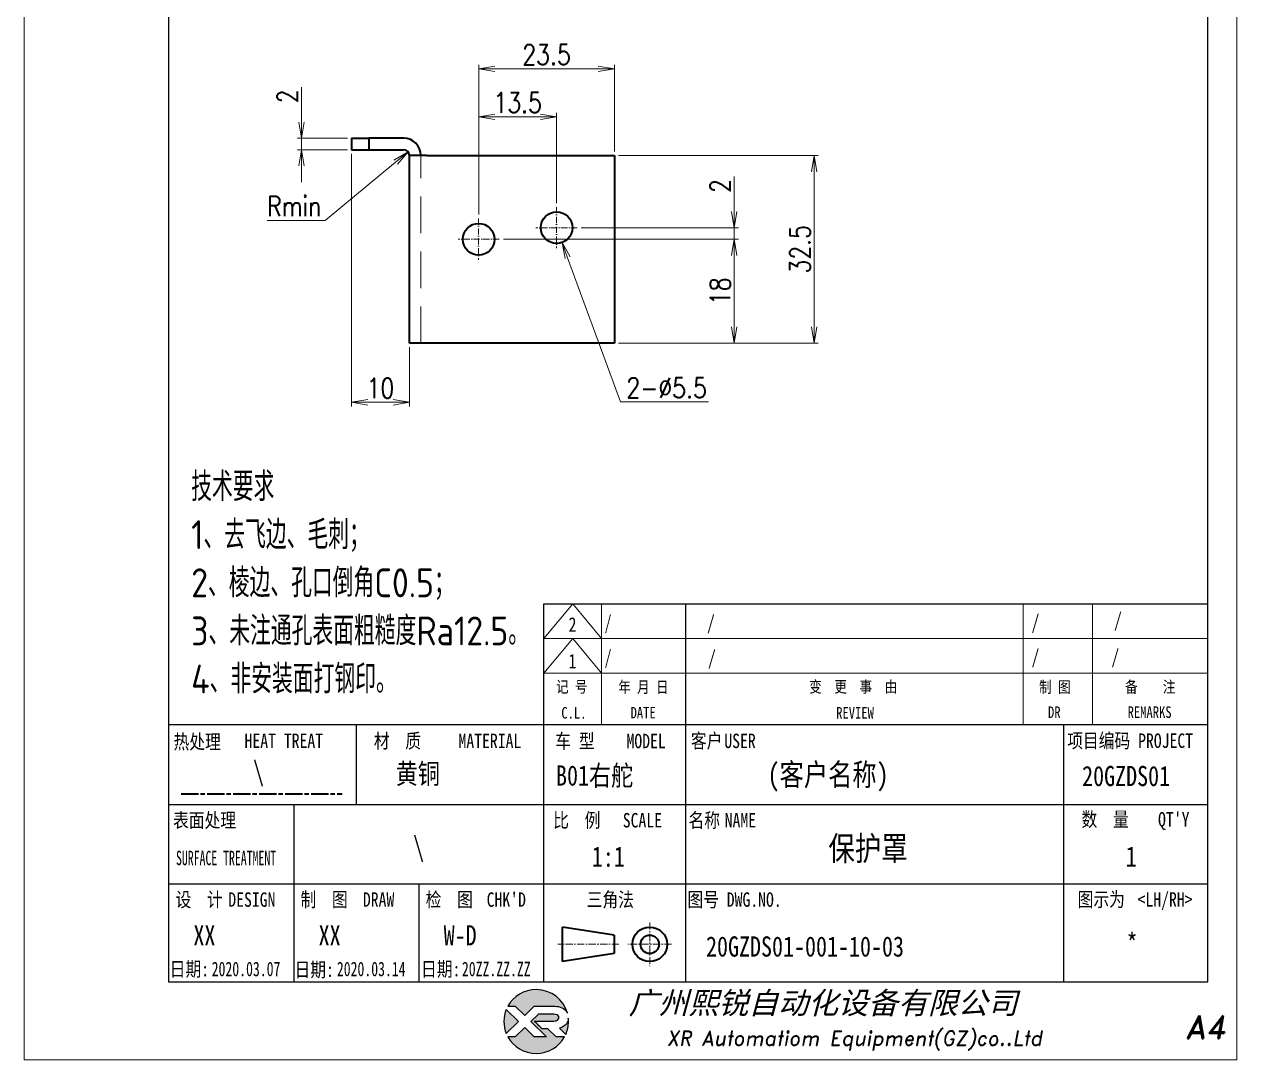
# Model space of a CAD drawing. Header units: millimetres. Extents: x 1333 to 78972, y -42879 to -5704.
# Drawn here: x 70993.3 to 71203.3, y -21799.1 to -21619.7 of the extents above; entities that cross this region are included whole.
import ezdxf
from ezdxf.enums import TextEntityAlignment as Align

# ---------------------------------------------------------------- set-up
doc = ezdxf.new("R2010")
doc.units = ezdxf.units.MM
doc.header["$LTSCALE"] = 0.5
for name, pattern in [('AM_ISO02W050x2', [3.75, 3, -0.75]), ('AM_ISO08W050x2', [9, 6, -0.75, 1.5, -0.75]), ('CENTER', [2, 1.25, -0.25, 0.25, -0.25]), ('DASHDOT', [18.5, 12, -3, 0.5, -3]), ('DASHED', [19.05, 12.7, -6.35])]:
    doc.linetypes.add(name, pattern=pattern)
for name, color, linetype in [('DIM', 3, 'Continuous'), ('layer 1', 7, 'Continuous'), ('图号', 7, 'Continuous'), ('图名', 7, 'Continuous'), ('图框文字', 7, 'Continuous'), ('数量', 7, 'Continuous'), ('材质', 7, 'Continuous'), ('表面处理', 7, 'Continuous'), ('车型', 7, 'Continuous')]:
    doc.layers.add(name, color=color, linetype=linetype)
for name, color, linetype, lineweight in [('中心线', 2, 'AM_ISO08W050x2', 18), ('图框', 7, 'Continuous', 18), ('标注线', 3, 'Continuous', 18), ('热处理', 7, 'Continuous', 20), ('粗实线', 7, 'Continuous', 35), ('粗点划线', 6, 'AM_ISO08W050x2', 35), ('虚线', 1, 'AM_ISO02W050x2', 18)]:
    doc.layers.add(name, color=color, linetype=linetype, lineweight=lineweight)
doc.layers.add('打印-禁用', color=7, linetype='Continuous', lineweight=15, plot=False)
doc.styles.add('DIM', font='romans.shx', dxfattribs={"width": 0.8, "bigfont": 'bigfont.shx'})
doc.styles.add('STYLE1', font='')
doc.styles.add('国标', font='simfang.ttf', dxfattribs={"width": 0.8})
doc.styles.add('机械长仿宋', font='gbenor.shx', dxfattribs={"height": 1, "bigfont": 'gbcbig.shx'})
doc.styles.add('标题字', font='romand.shx', dxfattribs={"oblique": 10, "bigfont": 'bigfont.shx'})
doc.styles.get('STYLE1').set_extended_font_data('SimSun')
doc.dimstyles.new('XR 1-1$0', dxfattribs={"dimtxt": 3.5, "dimasz": 2.5, "dimexe": 1, "dimexo": 0.625, "dimgap": 1.2, "dimtad": 1, "dimzin": 9, "dimdsep": 46, "dimtxsty": 'DIM', "dimblk": 'OPEN', "dimcen": 0, "dimclrd": 8, "dimclre": 8, "dimclrt": 2, "dimazin": 2, "dimtfac": 0.5, "dimtmove": 0, "dimatfit": 3, "dimldrblk": 'OPEN', "dimfxl": 1, "dimtolj": 2, "dimlwd": 18, "dimlwe": 18, "dimarcsym": 0})
doc.dimstyles.new('XR 1-1$3', dxfattribs={"dimtxt": 3.5, "dimasz": 2.5, "dimexe": 1, "dimexo": 0.625, "dimgap": 1.2, "dimtad": 1, "dimtoh": 1, "dimdsep": 46, "dimtxsty": 'DIM', "dimblk": 'OPEN', "dimcen": 0, "dimclrd": 8, "dimclre": 8, "dimclrt": 2, "dimazin": 2, "dimtfac": 0.5, "dimtofl": 0, "dimtmove": 0, "dimatfit": 3, "dimldrblk": 'OPEN', "dimfxl": 1, "dimtolj": 2, "dimlwd": 18, "dimlwe": 18, "dimarcsym": 0})
doc.dimstyles.new('XR 1-1$4', dxfattribs={"dimtxt": 3.5, "dimasz": 2.5, "dimexe": 1, "dimexo": 0.625, "dimgap": 1.2, "dimtad": 1, "dimtoh": 1, "dimdsep": 46, "dimtxsty": 'DIM', "dimblk": 'OPEN', "dimcen": 0, "dimclrd": 8, "dimclre": 8, "dimclrt": 2, "dimazin": 2, "dimtfac": 0.5, "dimtofl": 0, "dimtmove": 0, "dimatfit": 3, "dimldrblk": 'OPEN', "dimfxl": 1, "dimtolj": 2, "dimlwd": 18, "dimlwe": 18, "dimarcsym": 0})

# ---------------------------------------------------------------- blocks, each defined once
blk = doc.blocks.new('XR')
at = {"true_color": 0xfc8000}
h = blk.add_hatch(color=30, dxfattribs=at)
h.set_gradient(color1=(252, 128, 0), rotation=240, one_color=1, tint=1, name='INVCURVED')
edge = h.paths.add_edge_path()
edge.add_spline(control_points=[(-434.18, -5928.47), (-433.9, -5928.74), (-433.63, -5929.01), (-433.63, -5929.01), (-433.63, -5929.01), (-433.63, -5929.01), (-433.36, -5928.74), (-433.09, -5928.47)], knot_values=[0.5625, 0.5625, 0.5625, 0.5625, 0.625, 0.625, 0.625, 0.625, 0.6875, 0.6875, 0.6875, 0.6875], degree=3, periodic=0)
edge.add_spline(control_points=[(-433.09, -5928.47), (-432.82, -5928.2), (-432.54, -5927.93), (-432.54, -5927.93), (-432.54, -5927.93), (-432.54, -5927.93), (-432.04, -5927.93), (-431.53, -5927.93)], knot_values=[0.4375, 0.4375, 0.4375, 0.4375, 0.5, 0.5, 0.5, 0.5, 0.5625, 0.5625, 0.5625, 0.5625], degree=3, periodic=0)
edge.add_spline(control_points=[(-431.53, -5927.93), (-431.03, -5927.93), (-430.52, -5927.93), (-430.52, -5927.93), (-430.52, -5927.93), (-430, -5927.93), (-429.43, -5927.96), (-429.01, -5928.33)], knot_values=[0.25, 0.25, 0.25, 0.25, 0.3125, 0.3125, 0.3125, 0.3125, 0.4375, 0.4375, 0.4375, 0.4375], degree=3, periodic=0)
edge.add_spline(control_points=[(-429.01, -5928.33), (-428.88, -5928.44), (-428.78, -5928.59), (-428.71, -5928.75)], knot_values=[0.125, 0.125, 0.125, 0.125, 0.25, 0.25, 0.25, 0.25], degree=3, periodic=0)
edge.add_spline(control_points=[(-428.71, -5928.75), (-429.13, -5927.18), (-430.58, -5926.02), (-432.31, -5926.02)], knot_values=[0, 0, 0, 0, 0.125, 0.125, 0.125, 0.125], degree=3, periodic=0)
edge.add_spline(control_points=[(-432.31, -5926.02), (-433.72, -5926.02), (-434.94, -5926.79), (-435.58, -5927.93)], knot_values=[0.875, 0.875, 0.875, 0.875, 1, 1, 1, 1], degree=3, periodic=0)
edge.add_spline(control_points=[(-435.58, -5927.93), (-435.58, -5927.93), (-434.72, -5927.93), (-434.72, -5927.93), (-434.72, -5927.93), (-434.72, -5927.93), (-434.45, -5928.2), (-434.18, -5928.47)], knot_values=[0.6875, 0.6875, 0.6875, 0.6875, 0.8125, 0.8125, 0.8125, 0.8125, 0.875, 0.875, 0.875, 0.875], degree=3, periodic=0)
edge = h.paths.add_edge_path()
edge.add_spline(control_points=[(-434.79, -5929.26), (-435.04, -5929.02), (-435.34, -5928.72), (-435.54, -5928.53)], knot_values=[0.562504, 0.562504, 0.562504, 0.562504, 0.656252, 0.656252, 0.656252, 0.656252], degree=3, periodic=0)
edge.add_spline(control_points=[(-435.54, -5928.53), (-435.67, -5928.4), (-435.76, -5928.31), (-435.76, -5928.31), (-435.76, -5928.31), (-435.94, -5928.74), (-436.03, -5929.21), (-436.03, -5929.71)], knot_values=[0.25, 0.25, 0.25, 0.25, 0.312504, 0.312504, 0.312504, 0.312504, 0.562504, 0.562504, 0.562504, 0.562504], degree=3, periodic=0)
edge.add_spline(control_points=[(-436.03, -5929.71), (-436.03, -5930.2), (-435.94, -5930.67), (-435.76, -5931.1), (-435.76, -5931.1), (-435.4, -5930.75), (-435.05, -5930.4)], knot_values=[0.874998, 0.874998, 0.874998, 0.874998, 1.124998, 1.124998, 1.124998, 1.25, 1.25, 1.25, 1.25], degree=3, periodic=0)
edge.add_spline(control_points=[(-435.05, -5930.4), (-434.7, -5930.05), (-434.34, -5929.71), (-434.34, -5929.71), (-434.34, -5929.71), (-434.34, -5929.71), (-434.34, -5929.71), (-434.34, -5929.71)], knot_values=[0.749878, 0.749878, 0.749878, 0.749878, 0.874875, 0.874875, 0.874875, 0.874875, 0.874998, 0.874998, 0.874998, 0.874998], degree=3, periodic=0)
edge.add_spline(control_points=[(-434.34, -5929.71), (-434.34, -5929.71), (-434.34, -5929.71), (-434.34, -5929.71)], knot_values=[0.749634, 0.749634, 0.749634, 0.749634, 0.749817, 0.749817, 0.749817, 0.749817], degree=3, periodic=0)
edge.add_spline(control_points=[(-434.35, -5929.7), (-434.35, -5929.7), (-434.35, -5929.7), (-434.35, -5929.7)], knot_values=[0.738281, 0.738281, 0.738281, 0.738281, 0.742188, 0.742188, 0.742188, 0.742188], degree=3, periodic=0)
edge.add_spline(control_points=[(-434.35, -5929.7), (-434.36, -5929.69), (-434.37, -5929.68), (-434.38, -5929.67)], knot_values=[0.726563, 0.726563, 0.726563, 0.726563, 0.738281, 0.738281, 0.738281, 0.738281], degree=3, periodic=0)
edge.add_spline(control_points=[(-434.38, -5929.67), (-434.38, -5929.66), (-434.39, -5929.65), (-434.4, -5929.65)], knot_values=[0.718751, 0.718751, 0.718751, 0.718751, 0.726563, 0.726563, 0.726563, 0.726563], degree=3, periodic=0)
edge.add_spline(control_points=[(-434.4, -5929.65), (-434.42, -5929.63), (-434.45, -5929.6), (-434.47, -5929.58)], knot_values=[0.703126, 0.703126, 0.703126, 0.703126, 0.718751, 0.718751, 0.718751, 0.718751], degree=3, periodic=0)
edge.add_spline(control_points=[(-434.47, -5929.58), (-434.5, -5929.55), (-434.53, -5929.52), (-434.56, -5929.49)], knot_values=[0.687501, 0.687501, 0.687501, 0.687501, 0.703126, 0.703126, 0.703126, 0.703126], degree=3, periodic=0)
edge.add_spline(control_points=[(-434.56, -5929.49), (-434.63, -5929.42), (-434.71, -5929.35), (-434.79, -5929.26)], knot_values=[0.656252, 0.656252, 0.656252, 0.656252, 0.687501, 0.687501, 0.687501, 0.687501], degree=3, periodic=0)
at = {"true_color": 0x0348ff}
h = blk.add_hatch(color=160, dxfattribs=at)
h.set_gradient(color1=(3, 72, 255), color2=(0, 41, 153), one_color=1, tint=0.3, name='HEMISPHERICAL')
edge = h.paths.add_edge_path()
edge.add_spline(control_points=[(-432.54, -5929.67), (-432.26, -5929.95), (-431.94, -5930.23), (-431.66, -5930.51), (-431.66, -5930.51), (-431.66, -5930.51), (-431.66, -5930.51), (-431.66, -5930.51)], knot_values=[0.736842, 0.736842, 0.736842, 0.736842, 0.789474, 0.789474, 0.789474, 0.789474, 0.802633, 0.802633, 0.802633, 0.802633], degree=3, periodic=0)
edge.add_spline(control_points=[(-431.66, -5930.51), (-431.65, -5930.51), (-431.65, -5930.52), (-431.65, -5930.52)], knot_values=[0.802633, 0.802633, 0.802633, 0.802633, 0.815791, 0.815791, 0.815791, 0.815791], degree=3, periodic=0)
edge.add_spline(control_points=[(-431.65, -5930.52), (-431.64, -5930.53), (-431.64, -5930.53), (-431.64, -5930.53)], knot_values=[0.815791, 0.815791, 0.815791, 0.815791, 0.82237, 0.82237, 0.82237, 0.82237], degree=3, periodic=0)
edge.add_spline(control_points=[(-431.64, -5930.53), (-431.64, -5930.53), (-431.64, -5930.53), (-431.63, -5930.54)], knot_values=[0.82237, 0.82237, 0.82237, 0.82237, 0.828949, 0.828949, 0.828949, 0.828949], degree=3, periodic=0)
edge.add_spline(control_points=[(-431.63, -5930.54), (-431.63, -5930.54), (-431.63, -5930.54), (-431.63, -5930.54), (-431.63, -5930.54), (-431.63, -5930.54), (-431.59, -5930.54), (-431.52, -5930.54)], knot_values=[0.841901, 0.841901, 0.841901, 0.841901, 0.842105, 0.842105, 0.842105, 0.842105, 0.855264, 0.855264, 0.855264, 0.855264], degree=3, periodic=0)
edge.add_spline(control_points=[(-431.52, -5930.54), (-431.46, -5930.54), (-431.38, -5930.54), (-431.3, -5930.54)], knot_values=[0.855264, 0.855264, 0.855264, 0.855264, 0.868422, 0.868422, 0.868422, 0.868422], degree=3, periodic=0)
edge.add_spline(control_points=[(-431.3, -5930.54), (-431.26, -5930.54), (-431.22, -5930.54), (-431.18, -5930.54)], knot_values=[0.868422, 0.868422, 0.868422, 0.868422, 0.875, 0.875, 0.875, 0.875], degree=3, periodic=0)
edge.add_spline(control_points=[(-431.18, -5930.54), (-431.14, -5930.54), (-431.1, -5930.54), (-431.07, -5930.54)], knot_values=[0.875, 0.875, 0.875, 0.875, 0.881579, 0.881579, 0.881579, 0.881579], degree=3, periodic=0)
edge.add_spline(control_points=[(-431.07, -5930.54), (-431.05, -5930.54), (-431.04, -5930.54), (-431.03, -5930.54)], knot_values=[0.881579, 0.881579, 0.881579, 0.881579, 0.884869, 0.884869, 0.884869, 0.884869], degree=3, periodic=0)
edge.add_spline(control_points=[(-431.03, -5930.54), (-431.02, -5930.54), (-431, -5930.54), (-431, -5930.54)], knot_values=[0.884869, 0.884869, 0.884869, 0.884869, 0.888158, 0.888158, 0.888158, 0.888158], degree=3, periodic=0)
edge.add_spline(control_points=[(-431, -5930.54), (-430.99, -5930.54), (-430.99, -5930.54), (-430.98, -5930.54)], knot_values=[0.888158, 0.888158, 0.888158, 0.888158, 0.889803, 0.889803, 0.889803, 0.889803], degree=3, periodic=0)
edge.add_spline(control_points=[(-430.98, -5930.54), (-430.98, -5930.54), (-430.98, -5930.54), (-430.97, -5930.54)], knot_values=[0.889803, 0.889803, 0.889803, 0.889803, 0.891447, 0.891447, 0.891447, 0.891447], degree=3, periodic=0)
edge.add_spline(control_points=[(-430.97, -5930.54), (-430.97, -5930.54), (-430.97, -5930.54), (-430.97, -5930.54)], knot_values=[0.891447, 0.891447, 0.891447, 0.891447, 0.89227, 0.89227, 0.89227, 0.89227], degree=3, periodic=0)
edge.add_spline(control_points=[(-430.97, -5930.54), (-430.97, -5930.54), (-430.97, -5930.54), (-430.97, -5930.54)], knot_values=[0.89227, 0.89227, 0.89227, 0.89227, 0.893092, 0.893092, 0.893092, 0.893092], degree=3, periodic=0)
edge.add_spline(control_points=[(-430.97, -5930.54), (-430.97, -5930.54), (-430.97, -5930.54), (-430.97, -5930.54)], knot_values=[0.893092, 0.893092, 0.893092, 0.893092, 0.893503, 0.893503, 0.893503, 0.893503], degree=3, periodic=0)
edge.add_spline(control_points=[(-430.97, -5930.54), (-430.97, -5930.54), (-430.97, -5930.54), (-430.97, -5930.54)], knot_values=[0.893503, 0.893503, 0.893503, 0.893503, 0.893914, 0.893914, 0.893914, 0.893914], degree=3, periodic=0)
edge.add_spline(control_points=[(-430.97, -5930.54), (-430.97, -5930.54), (-430.97, -5930.54), (-430.97, -5930.54)], knot_values=[0.893914, 0.893914, 0.893914, 0.893914, 0.89412, 0.89412, 0.89412, 0.89412], degree=3, periodic=0)
edge.add_spline(control_points=[(-430.97, -5930.54), (-430.97, -5930.54), (-430.97, -5930.54), (-430.97, -5930.54)], knot_values=[0.89412, 0.89412, 0.89412, 0.89412, 0.894326, 0.894326, 0.894326, 0.894326], degree=3, periodic=0)
edge.add_spline(control_points=[(-430.97, -5930.54), (-430.97, -5930.54), (-430.97, -5930.54), (-430.97, -5930.54)], knot_values=[0.894428, 0.894428, 0.894428, 0.894428, 0.894531, 0.894531, 0.894531, 0.894531], degree=3, periodic=0)
edge.add_spline(control_points=[(-430.97, -5930.54), (-430.97, -5930.54), (-430.97, -5930.54), (-430.97, -5930.54)], knot_values=[0.894531, 0.894531, 0.894531, 0.894531, 0.894583, 0.894583, 0.894583, 0.894583], degree=3, periodic=0)
edge.add_spline(control_points=[(-430.97, -5930.54), (-430.97, -5930.54), (-430.97, -5930.54), (-430.97, -5930.54), (-430.97, -5930.54), (-430.97, -5930.54), (-430.73, -5930.78), (-430.49, -5931.01)], knot_values=[0.894685, 0.894685, 0.894685, 0.894685, 0.894737, 0.894737, 0.894737, 0.894737, 0.921052, 0.921052, 0.921052, 0.921052], degree=3, periodic=0)
edge.add_spline(control_points=[(-430.49, -5931.01), (-430.26, -5931.24), (-430.02, -5931.48), (-430.02, -5931.48)], knot_values=[0.921052, 0.921052, 0.921052, 0.921052, 0.947368, 0.947368, 0.947368, 0.947368], degree=3, periodic=0)
edge.add_spline(control_points=[(-430.02, -5931.48), (-430.02, -5931.48), (-430.02, -5931.48), (-430.02, -5931.48)], knot_values=[0.947522, 0.947522, 0.947522, 0.947522, 0.947573, 0.947573, 0.947573, 0.947573], degree=3, periodic=0)
edge.add_spline(control_points=[(-430.02, -5931.48), (-430.02, -5931.48), (-430.02, -5931.48), (-430.02, -5931.48)], knot_values=[0.947573, 0.947573, 0.947573, 0.947573, 0.947676, 0.947676, 0.947676, 0.947676], degree=3, periodic=0)
edge.add_spline(control_points=[(-430.02, -5931.48), (-430.02, -5931.48), (-430.02, -5931.48), (-430.02, -5931.48)], knot_values=[0.947676, 0.947676, 0.947676, 0.947676, 0.947779, 0.947779, 0.947779, 0.947779], degree=3, periodic=0)
edge.add_spline(control_points=[(-430.02, -5931.48), (-430.02, -5931.48), (-430.02, -5931.48), (-430.02, -5931.48)], knot_values=[0.947779, 0.947779, 0.947779, 0.947779, 0.947984, 0.947984, 0.947984, 0.947984], degree=3, periodic=0)
edge.add_spline(control_points=[(-430.02, -5931.48), (-430.02, -5931.48), (-430.02, -5931.48), (-430.02, -5931.48)], knot_values=[0.947984, 0.947984, 0.947984, 0.947984, 0.94819, 0.94819, 0.94819, 0.94819], degree=3, periodic=0)
edge.add_spline(control_points=[(-430.02, -5931.48), (-430.02, -5931.48), (-430.02, -5931.48), (-430.02, -5931.48)], knot_values=[0.94819, 0.94819, 0.94819, 0.94819, 0.948601, 0.948601, 0.948601, 0.948601], degree=3, periodic=0)
edge.add_spline(control_points=[(-430.02, -5931.48), (-430.02, -5931.48), (-430.02, -5931.48), (-430.02, -5931.48)], knot_values=[0.948601, 0.948601, 0.948601, 0.948601, 0.949012, 0.949012, 0.949012, 0.949012], degree=3, periodic=0)
edge.add_spline(control_points=[(-430.02, -5931.48), (-430.02, -5931.48), (-430.01, -5931.48), (-430.01, -5931.48)], knot_values=[0.949012, 0.949012, 0.949012, 0.949012, 0.949834, 0.949834, 0.949834, 0.949834], degree=3, periodic=0)
edge.add_spline(control_points=[(-430.01, -5931.48), (-430.01, -5931.48), (-430.01, -5931.48), (-430.01, -5931.48)], knot_values=[0.949834, 0.949834, 0.949834, 0.949834, 0.950657, 0.950657, 0.950657, 0.950657], degree=3, periodic=0)
edge.add_spline(control_points=[(-430.01, -5931.48), (-430.01, -5931.48), (-430, -5931.48), (-430, -5931.48)], knot_values=[0.950657, 0.950657, 0.950657, 0.950657, 0.952301, 0.952301, 0.952301, 0.952301], degree=3, periodic=0)
edge.add_spline(control_points=[(-430, -5931.48), (-429.99, -5931.48), (-429.98, -5931.48), (-429.98, -5931.48)], knot_values=[0.952301, 0.952301, 0.952301, 0.952301, 0.953946, 0.953946, 0.953946, 0.953946], degree=3, periodic=0)
edge.add_spline(control_points=[(-429.98, -5931.48), (-429.96, -5931.48), (-429.95, -5931.48), (-429.93, -5931.48)], knot_values=[0.953946, 0.953946, 0.953946, 0.953946, 0.957236, 0.957236, 0.957236, 0.957236], degree=3, periodic=0)
edge.add_spline(control_points=[(-429.93, -5931.48), (-429.91, -5931.48), (-429.89, -5931.48), (-429.87, -5931.48)], knot_values=[0.957236, 0.957236, 0.957236, 0.957236, 0.960525, 0.960525, 0.960525, 0.960525], degree=3, periodic=0)
edge.add_spline(control_points=[(-429.87, -5931.48), (-429.82, -5931.48), (-429.77, -5931.48), (-429.71, -5931.48)], knot_values=[0.960525, 0.960525, 0.960525, 0.960525, 0.967104, 0.967104, 0.967104, 0.967104], degree=3, periodic=0)
edge.add_spline(control_points=[(-429.71, -5931.48), (-429.65, -5931.48), (-429.59, -5931.48), (-429.53, -5931.48)], knot_values=[0.967104, 0.967104, 0.967104, 0.967104, 0.973683, 0.973683, 0.973683, 0.973683], degree=3, periodic=0)
edge.add_spline(control_points=[(-429.53, -5931.48), (-429.41, -5931.48), (-429.29, -5931.48), (-429.19, -5931.48)], knot_values=[0.973683, 0.973683, 0.973683, 0.973683, 0.98684, 0.98684, 0.98684, 0.98684], degree=3, periodic=0)
edge.add_spline(control_points=[(-429.19, -5931.48), (-429.1, -5931.48), (-429.04, -5931.48), (-429.04, -5931.48), (-429.67, -5932.62), (-430.9, -5933.39), (-432.31, -5933.39)], knot_values=[0.98684, 0.98684, 0.98684, 0.98684, 1, 1, 1, 1.052632, 1.052632, 1.052632, 1.052632], degree=3, periodic=0)
edge.add_spline(control_points=[(-432.31, -5933.39), (-433.72, -5933.39), (-434.94, -5932.62), (-435.58, -5931.48), (-435.58, -5931.48), (-435.58, -5931.48), (-435.36, -5931.48), (-435.15, -5931.48)], knot_values=[0.052632, 0.052632, 0.052632, 0.052632, 0.105263, 0.105263, 0.105263, 0.105263, 0.131579, 0.131579, 0.131579, 0.131579], degree=3, periodic=0)
edge.add_spline(control_points=[(-435.15, -5931.48), (-434.93, -5931.48), (-434.72, -5931.48), (-434.72, -5931.48), (-434.72, -5931.48), (-434.72, -5931.48), (-434.45, -5931.21), (-434.18, -5930.94)], knot_values=[0.131579, 0.131579, 0.131579, 0.131579, 0.157895, 0.157895, 0.157895, 0.157895, 0.184211, 0.184211, 0.184211, 0.184211], degree=3, periodic=0)
edge.add_spline(control_points=[(-434.18, -5930.94), (-433.9, -5930.67), (-433.63, -5930.4), (-433.63, -5930.4), (-433.63, -5930.4), (-433.63, -5930.4), (-433.36, -5930.67), (-433.09, -5930.94)], knot_values=[0.184211, 0.184211, 0.184211, 0.184211, 0.210526, 0.210526, 0.210526, 0.210526, 0.236842, 0.236842, 0.236842, 0.236842], degree=3, periodic=0)
edge.add_spline(control_points=[(-433.09, -5930.94), (-432.82, -5931.21), (-432.54, -5931.48), (-432.54, -5931.48), (-432.54, -5931.48), (-432.54, -5931.48), (-432.19, -5931.48), (-431.83, -5931.48)], knot_values=[0.236842, 0.236842, 0.236842, 0.236842, 0.263158, 0.263158, 0.263158, 0.263158, 0.289474, 0.289474, 0.289474, 0.289474], degree=3, periodic=0)
edge.add_spline(control_points=[(-431.83, -5931.48), (-431.48, -5931.48), (-431.12, -5931.48), (-431.12, -5931.48), (-431.12, -5931.48), (-431.12, -5931.48), (-431.57, -5931.03), (-432.02, -5930.59)], knot_values=[0.289474, 0.289474, 0.289474, 0.289474, 0.315789, 0.315789, 0.315789, 0.315789, 0.342105, 0.342105, 0.342105, 0.342105], degree=3, periodic=0)
edge.add_spline(control_points=[(-432.02, -5930.59), (-432.47, -5930.15), (-432.92, -5929.71), (-432.92, -5929.71), (-432.92, -5929.71), (-432.92, -5929.71), (-432.71, -5929.5), (-432.5, -5929.29)], knot_values=[0.342105, 0.342105, 0.342105, 0.342105, 0.368421, 0.368421, 0.368421, 0.368421, 0.394737, 0.394737, 0.394737, 0.394737], degree=3, periodic=0)
edge.add_spline(control_points=[(-432.5, -5929.29), (-432.3, -5929.09), (-432.09, -5928.88), (-432.09, -5928.88)], knot_values=[0.394737, 0.394737, 0.394737, 0.394737, 0.421053, 0.421053, 0.421053, 0.421053], degree=3, periodic=0)
edge.add_spline(control_points=[(-432.09, -5928.88), (-432.09, -5928.88), (-432.06, -5928.86), (-432.06, -5928.86)], knot_values=[0.421053, 0.421053, 0.421053, 0.421053, 0.473684, 0.473684, 0.473684, 0.473684], degree=3, periodic=0)
edge.add_spline(control_points=[(-432.06, -5928.86), (-432.06, -5928.86), (-432.06, -5928.86), (-432.06, -5928.86), (-432.06, -5928.86), (-432.06, -5928.86), (-430.4, -5928.86), (-430.26, -5928.86)], knot_values=[0.473684, 0.473684, 0.473684, 0.473684, 0.473684, 0.473684, 0.473684, 0.473684, 0.526316, 0.526316, 0.526316, 0.526316], degree=3, periodic=0)
edge.add_spline(control_points=[(-430.26, -5928.86), (-429.54, -5928.86), (-429.62, -5929.4), (-429.83, -5929.55)], knot_values=[0.526316, 0.526316, 0.526316, 0.526316, 0.578947, 0.578947, 0.578947, 0.578947], degree=3, periodic=0)
edge.add_spline(control_points=[(-429.83, -5929.55), (-429.94, -5929.62), (-430.08, -5929.65), (-430.26, -5929.65), (-430.26, -5929.65), (-430.26, -5929.65), (-430.48, -5929.65), (-430.71, -5929.66)], knot_values=[0.578947, 0.578947, 0.578947, 0.578947, 0.631579, 0.631579, 0.631579, 0.631579, 0.657895, 0.657895, 0.657895, 0.657895], degree=3, periodic=0)
edge.add_spline(control_points=[(-430.71, -5929.66), (-430.93, -5929.66), (-431.15, -5929.67), (-431.15, -5929.67), (-431.15, -5929.67), (-431.15, -5929.67), (-432.54, -5929.67), (-432.54, -5929.67)], knot_values=[0.657895, 0.657895, 0.657895, 0.657895, 0.684211, 0.684211, 0.684211, 0.684211, 0.736842, 0.736842, 0.736842, 0.736842], degree=3, periodic=0)
edge = h.paths.add_edge_path()
edge.add_spline(control_points=[(-428.6, -5929.32), (-428.61, -5929.67), (-428.76, -5930), (-429.06, -5930.22)], knot_values=[0.8, 0.8, 0.8, 0.8, 1, 1, 1, 1], degree=3, periodic=0)
edge.add_spline(control_points=[(-429.06, -5930.22), (-429.22, -5930.34), (-429.41, -5930.43), (-429.61, -5930.48)], knot_values=[0.6, 0.6, 0.6, 0.6, 0.8, 0.8, 0.8, 0.8], degree=3, periodic=0)
edge.add_spline(control_points=[(-429.61, -5930.48), (-429.61, -5930.48), (-428.9, -5931.19), (-428.9, -5931.19), (-428.9, -5931.19), (-428.69, -5930.73), (-428.58, -5930.23), (-428.58, -5929.71)], knot_values=[0.2, 0.2, 0.2, 0.2, 0.4, 0.4, 0.4, 0.4, 0.6, 0.6, 0.6, 0.6], degree=3, periodic=0)
edge.add_spline(control_points=[(-428.58, -5929.71), (-428.58, -5929.58), (-428.59, -5929.45), (-428.6, -5929.32)], knot_values=[0, 0, 0, 0, 0.2, 0.2, 0.2, 0.2], degree=3, periodic=0)
at = {"layer": 'layer 1', "color": 30}
for points, knots in [([(-432.31, -5926.02), (-430.58, -5926.02), (-429.13, -5927.18), (-428.71, -5928.75), (-428.71, -5928.75), (-428.78, -5928.59), (-428.88, -5928.44), (-429.01, -5928.33), (-429.01, -5928.33), (-429.43, -5927.96), (-430, -5927.93), (-430.52, -5927.93), (-430.52, -5927.93), (-430.52, -5927.93), (-432.54, -5927.93), (-432.54, -5927.93), (-432.54, -5927.93), (-432.54, -5927.93), (-433.63, -5929.01), (-433.63, -5929.01), (-433.63, -5929.01), (-433.63, -5929.01), (-434.72, -5927.93), (-434.72, -5927.93), (-434.72, -5927.93), (-434.72, -5927.93), (-435.58, -5927.93), (-435.58, -5927.93), (-435.58, -5927.93), (-434.94, -5926.79), (-433.72, -5926.02), (-432.31, -5926.02)], [0, 0, 0, 0, 0.125, 0.125, 0.125, 0.125, 0.25, 0.25, 0.25, 0.25, 0.375, 0.375, 0.375, 0.375, 0.5, 0.5, 0.5, 0.5, 0.625, 0.625, 0.625, 0.625, 0.75, 0.75, 0.75, 0.75, 0.875, 0.875, 0.875, 0.875, 1, 1, 1, 1]), ([(-435.76, -5931.1), (-435.94, -5930.67), (-436.03, -5930.2), (-436.03, -5929.71), (-436.03, -5929.71), (-436.03, -5929.21), (-435.94, -5928.74), (-435.76, -5928.31), (-435.76, -5928.31), (-435.76, -5928.31), (-434.34, -5929.71), (-434.34, -5929.71), (-434.34, -5929.71), (-434.34, -5929.71), (-435.76, -5931.1), (-435.76, -5931.1)], [0, 0, 0, 0, 0.25, 0.25, 0.25, 0.25, 0.5, 0.5, 0.5, 0.5, 0.75, 0.75, 0.75, 0.75, 1, 1, 1, 1])]:
    blk.add_open_spline(points, degree=3, knots=knots, dxfattribs=at)
at = {"layer": 'layer 1', "color": 154}
for points, knots in [([(-429.04, -5931.48), (-429.67, -5932.62), (-430.9, -5933.39), (-432.31, -5933.39), (-432.31, -5933.39), (-433.72, -5933.39), (-434.94, -5932.62), (-435.58, -5931.48), (-435.58, -5931.48), (-435.58, -5931.48), (-434.72, -5931.48), (-434.72, -5931.48), (-434.72, -5931.48), (-434.72, -5931.48), (-433.63, -5930.4), (-433.63, -5930.4), (-433.63, -5930.4), (-433.63, -5930.4), (-432.54, -5931.48), (-432.54, -5931.48), (-432.54, -5931.48), (-432.54, -5931.48), (-431.12, -5931.48), (-431.12, -5931.48), (-431.12, -5931.48), (-431.12, -5931.48), (-432.92, -5929.71), (-432.92, -5929.71), (-432.92, -5929.71), (-432.92, -5929.71), (-432.09, -5928.88), (-432.09, -5928.88), (-432.09, -5928.88), (-432.09, -5928.88), (-432.06, -5928.86), (-432.06, -5928.86), (-432.06, -5928.86), (-432.06, -5928.86), (-430.4, -5928.86), (-430.26, -5928.86), (-430.26, -5928.86), (-429.54, -5928.86), (-429.62, -5929.4), (-429.83, -5929.55), (-429.83, -5929.55), (-429.94, -5929.62), (-430.08, -5929.65), (-430.26, -5929.65), (-430.26, -5929.65), (-430.26, -5929.65), (-431.15, -5929.67), (-431.15, -5929.67), (-431.15, -5929.67), (-431.15, -5929.67), (-432.54, -5929.67), (-432.54, -5929.67), (-432.54, -5929.67), (-432.26, -5929.95), (-431.94, -5930.23), (-431.66, -5930.51), (-431.66, -5930.51), (-431.66, -5930.51), (-431.63, -5930.54), (-431.63, -5930.54), (-431.63, -5930.54), (-431.63, -5930.54), (-430.97, -5930.54), (-430.97, -5930.54), (-430.97, -5930.54), (-430.97, -5930.54), (-430.02, -5931.48), (-430.02, -5931.48), (-430.02, -5931.48), (-430.02, -5931.48), (-429.04, -5931.48), (-429.04, -5931.48)], [0, 0, 0, 0, 0.052632, 0.052632, 0.052632, 0.052632, 0.105263, 0.105263, 0.105263, 0.105263, 0.157895, 0.157895, 0.157895, 0.157895, 0.210526, 0.210526, 0.210526, 0.210526, 0.263158, 0.263158, 0.263158, 0.263158, 0.315789, 0.315789, 0.315789, 0.315789, 0.368421, 0.368421, 0.368421, 0.368421, 0.421053, 0.421053, 0.421053, 0.421053, 0.473684, 0.473684, 0.473684, 0.473684, 0.526316, 0.526316, 0.526316, 0.526316, 0.578947, 0.578947, 0.578947, 0.578947, 0.631579, 0.631579, 0.631579, 0.631579, 0.684211, 0.684211, 0.684211, 0.684211, 0.736842, 0.736842, 0.736842, 0.736842, 0.789474, 0.789474, 0.789474, 0.789474, 0.842105, 0.842105, 0.842105, 0.842105, 0.894737, 0.894737, 0.894737, 0.894737, 0.947368, 0.947368, 0.947368, 0.947368, 1, 1, 1, 1]), ([(-428.6, -5929.32), (-428.59, -5929.45), (-428.58, -5929.58), (-428.58, -5929.71), (-428.58, -5929.71), (-428.58, -5930.23), (-428.69, -5930.73), (-428.9, -5931.19), (-428.9, -5931.19), (-428.9, -5931.19), (-429.61, -5930.48), (-429.61, -5930.48), (-429.61, -5930.48), (-429.41, -5930.43), (-429.22, -5930.34), (-429.06, -5930.22), (-429.06, -5930.22), (-428.76, -5930), (-428.61, -5929.67), (-428.6, -5929.32)], [0, 0, 0, 0, 0.2, 0.2, 0.2, 0.2, 0.4, 0.4, 0.4, 0.4, 0.6, 0.6, 0.6, 0.6, 0.8, 0.8, 0.8, 0.8, 1, 1, 1, 1])]:
    blk.add_open_spline(points, degree=3, knots=knots, dxfattribs=at)
blk = doc.blocks.new('GZDEH零件A4图框V01版')
at = {"layer": '中心线', "color": 1, "linetype": 'CENTER', "lineweight": 5, "ltscale": 2}
for p, q in [((108.33, 23.8), (108.33, 16.2)), ((103, 20), (92.4, 20)), ((112.13, 20), (104.53, 20))]:
    blk.add_line(p, q, dxfattribs=at)
at = {"layer": '图框', "color": 9}
for p, q in [((90, 73), (95, 79)), ((95, 79), (100, 73)), ((100, 58), (100, 79)), ((173, 58), (173, 79)), ((185, 79), (185, 58)), ((90, 73), (205, 73)), ((90, 67), (95, 73)), ((95, 73), (100, 67)), ((90, 67), (205, 67))]:
    blk.add_line(p, q, dxfattribs=at)
at = {"layer": '图框', "color": 2, "linetype": 'ByBlock', "lineweight": 35}
for p, q in [((102.2, 21.6), (93.2, 23)), ((93.2, 17), (93.2, 23)), ((102.2, 21.6), (102.2, 18.4)), ((102.2, 18.4), (93.2, 17))]:
    blk.add_line(p, q, dxfattribs=at)
for radius in [3, 1.6]:
    blk.add_circle((108.33, 20), radius, dxfattribs=at)
at = {"layer": '图框文字', "linetype": 'Continuous'}
for p, q in [((25, 292), (25, 13.5)), ((205, 13.5), (205, 292)), ((205, 13.5), (205, 97)), ((90, 79), (205, 79)), ((90, 13.5), (90, 79)), ((25, 13.5), (205, 13.5))]:
    blk.add_line(p, q, dxfattribs=at)
at = {"layer": '图框文字', "color": 9}
for p, q in [((114.5, 79), (114.5, 13.5)), ((205, 58), (25, 58)), ((57.5, 58), (57.5, 44.11)), ((114.5, 58), (114.5, 13.5)), ((180, 58), (180, 13.5)), ((25, 44.25), (205, 44.25)), ((46.68, 44.25), (46.68, 30.5)), ((25, 30.5), (205, 30.5)), ((46.68, 30.5), (46.68, 13.5)), ((46.68, 30.5), (46.68, 13.5)), ((68.34, 30.5), (68.34, 13.5)), ((68.34, 30.5), (68.34, 13.5))]:
    blk.add_line(p, q, dxfattribs=at)
at = {"layer": '打印-禁用', "linetype": 'Continuous'}
for p, q in [((0, 297), (0, 0)), ((210, 297), (210, 0)), ((0, 0), (210, 0))]:
    blk.add_line(p, q, dxfattribs=at)
at = {"layer": 'DIM', "xscale": 1.5, "yscale": 1.5, "zscale": 1.5}
blk.add_blockref('XR', (737.13, 8901.19), dxfattribs=at)
at = {"layer": '图框', "color": 9, "style": '国标', "width": 0.8}
for s, p in [('记 号', (94.82, 63.62)), ('年 月 日', (107.24, 63.57)), ('变  更  事  由', (143.58, 63.63)), ('C.L.', (95.2, 59.11)), ('DATE', (107.19, 59.14)), ('REVIEW', (143.89, 59.11))]:
    blk.add_text(s, height=2, dxfattribs=at).set_placement(p, align=Align.CENTER)
for s, p in [('制 图', (178.49, 64.61)), ('备    注', (195.02, 64.64)), ('DR', (178.4, 60.22)), ('REMARKS', (194.91, 60.23))]:
    blk.add_text(s, height=2, dxfattribs=at).set_placement(p, align=Align.MIDDLE)
at = {"layer": '图框文字', "color": 9, "style": '国标'}
for s, width, p in [('热处理', 0.8, (25.86, 53.85)), ('材  质', 0.8, (60.55, 54)), ('项目编码 PROJECT', 0.8, (180.64, 54.03)), ('表面处理', 0.8, (25.78, 40.25)), ('比  例\u3000', 0.8, (91.61, 40.25)), ('SCALE', 0.8, (103.66, 40.25)), ('名称\u3000', 0.8, (115.05, 40.25)), ('NAME', 0.8, (121.31, 40.25)), ('数  量', 0.8, (183.12, 40.41)), ("QT'Y ", 0.8, (196.37, 40.41)), ('SURFACE TREATMENT', 0.6, (26.28, 33.71)), (' DESIGN', 0.8, (33.98, 26.5)), (' DRAW', 0.8, (57.29, 26.5)), ("CHK'D", 0.8, (80.09, 26.5)), ('三角法', 0.8, (97.41, 26.5)), ('图号', 0.8, (114.87, 26.5)), ('DWG.NO.', 0.8, (121.67, 26.5)), ('图示为', 0.8, (182.45, 26.53)), ('<LH/RH>', 0.8, (192.82, 26.53))]:
    blk.add_text(s, height=2.5, dxfattribs=dict(at, width=width)).set_placement(p)
at = {"layer": '图框文字', "color": 9, "style": '国标', "width": 0.8}
for s, p in [('车 型', (95.38, 55.27)), ('MODEL', (107.71, 55.22))]:
    blk.add_text(s, height=2.5, dxfattribs=at).set_placement(p, align=Align.MIDDLE)
for s, p in [('客户', (118.19, 54)), ('HEAT TREAT', (44.96, 54.01)), ('MATERIAL', (80.65, 54)), ('USER', (123.97, 54)), ('设  计', (30.3, 26.5)), ('制  图', (51.94, 26.5)), ('检  图', (73.62, 26.5)), ('日期:', (28.6, 14.46)), ('日期:', (50.22, 14.36)), ('日期:', (72.13, 14.46))]:
    blk.add_text(s, height=2.5, dxfattribs=at).set_placement(p, align=Align.CENTER)
at = {"layer": '图框文字', "color": 7, "lineweight": -3, "style": 'STYLE1', "oblique": 15}
blk.add_text('广州熙锐自动化设备有限公司 ', height=3.8, dxfattribs=at).set_placement((104.67, 7.95))
at = {"layer": '图框文字', "color": 7, "style": '标题字', "oblique": 10}
for s, height, p in [('A4', 4, (204.57, 5.66)), ('XR Automatiom Equipment(GZ)co..Ltd', 2.5, (143.77, 3.56))]:
    blk.add_text(s, height=height, dxfattribs=at).set_placement(p, align=Align.MIDDLE)
blk = doc.blocks.new('DEH A4')
at = {"layer": '图框'}
blk.add_blockref('GZDEH零件A4图框V01版', (0, 0), dxfattribs=at)
blk = doc.blocks.new('_Open')
at = {"color": 0, "linetype": 'ByBlock', "lineweight": -2}
for p, q in [((-1, 0.167), (0, 0)), ((-1, -0.167), (0, 0)), ((0, 0), (-1, 0))]:
    blk.add_line(p, q, dxfattribs=at)
blk = doc.blocks.new('*D569')
at = {"layer": 'Defpoints', "color": 0}
for p in [(71049.97, -21641.43), (71059.97, -21674.93), (71049.97, -21685.19)]:
    blk.add_point(p, dxfattribs=at)
at = {"layer": '标注线', "color": 8, "lineweight": 18}
for p, q in [((71049.97, -21642.13), (71049.97, -21685.89)), ((71059.97, -21675.63), (71059.97, -21685.89)), ((71057.17, -21685.19), (71052.77, -21685.19))]:
    blk.add_line(p, q, dxfattribs=at)
at = {"layer": '标注线', "color": 8, "lineweight": 18, "xscale": 2.8, "yscale": 2.8, "zscale": 2.8, "rotation": 180}
blk.add_blockref('_Open', (71049.97, -21685.19), dxfattribs=at)
at = {"layer": '标注线', "color": 8, "lineweight": 18, "xscale": 2.8, "yscale": 2.8, "zscale": 2.8}
blk.add_blockref('_Open', (71059.97, -21685.19), dxfattribs=at)
at = {"layer": '标注线', "color": 2, "insert": (71054.97, -21682.74), "char_height": 3.5, "attachment_point": 5, "style": 'DIM'}
blk.add_mtext('\\A2;10', dxfattribs=at)
blk = doc.blocks.new('*D570')
at = {"layer": 'Defpoints', "color": 0}
for p in [(71058.97, -21642.43), (71059.74, -21641.8)]:
    blk.add_point(p, dxfattribs=at)
at = {"layer": '标注线', "color": 8, "lineweight": 18}
for p, q in [((71045.39, -21653.66), (71057.58, -21643.58)), ((71035.36, -21653.66), (71045.39, -21653.66))]:
    blk.add_line(p, q, dxfattribs=at)
at = {"layer": '标注线', "color": 8, "lineweight": 18, "xscale": 2.8, "yscale": 2.8, "zscale": 2.8, "rotation": 39.58396004813444}
blk.add_blockref('_Open', (71059.74, -21641.8), dxfattribs=at)
at = {"layer": '标注线', "color": 2, "insert": (71040.02, -21651.21), "char_height": 3.5, "attachment_point": 5, "style": 'DIM'}
blk.add_mtext('\\A2;{\\Fromans,bigfont|c134;Rmin}', dxfattribs=at)
blk = doc.blocks.new('*D571')
at = {"layer": 'Defpoints', "color": 0}
for p in [(71041.27, -21639.43), (71049.97, -21639.43), (71049.97, -21641.43)]:
    blk.add_point(p, dxfattribs=at)
at = {"layer": '标注线', "color": 8, "lineweight": 18}
for p, q in [((71041.27, -21636.63), (71041.27, -21630.57)), ((71049.27, -21639.43), (71040.57, -21639.43)), ((71041.27, -21641.43), (71041.27, -21639.43)), ((71049.27, -21641.43), (71040.57, -21641.43)), ((71041.27, -21644.23), (71041.27, -21647.03))]:
    blk.add_line(p, q, dxfattribs=at)
at = {"layer": '标注线', "color": 8, "lineweight": 18, "xscale": 2.8, "yscale": 2.8, "zscale": 2.8}
for p, rotation in [((71041.27, -21639.43), 270), ((71041.27, -21641.43), 90)]:
    blk.add_blockref('_Open', p, dxfattribs=dict(at, rotation=rotation))
at = {"layer": '标注线', "color": 2, "insert": (71038.82, -21632.2), "char_height": 3.5, "attachment_point": 5, "rotation": 90, "style": 'DIM'}
blk.add_mtext('\\A2;2', dxfattribs=at)
blk = doc.blocks.new('*D572')
at = {"layer": 'Defpoints', "color": 0}
for p in [(71075.54, -21656.93), (71095.47, -21674.93), (71116.24, -21674.93)]:
    blk.add_point(p, dxfattribs=at)
at = {"layer": '标注线', "color": 8, "lineweight": 18}
for p, q in [((71076.24, -21656.93), (71116.94, -21656.93)), ((71116.24, -21659.73), (71116.24, -21672.13)), ((71096.17, -21674.93), (71116.94, -21674.93))]:
    blk.add_line(p, q, dxfattribs=at)
at = {"layer": '标注线', "color": 8, "lineweight": 18, "xscale": 2.8, "yscale": 2.8, "zscale": 2.8}
for p, rotation in [((71116.24, -21656.93), 90), ((71116.24, -21674.93), 270)]:
    blk.add_blockref('_Open', p, dxfattribs=dict(at, rotation=rotation))
at = {"layer": '标注线', "color": 2, "insert": (71113.79, -21665.93), "char_height": 3.5, "attachment_point": 5, "rotation": 90, "style": 'DIM'}
blk.add_mtext('\\A2;18', dxfattribs=at)
blk = doc.blocks.new('*D573')
at = {"layer": 'Defpoints', "color": 0}
for p in [(71089.04, -21654.93), (71116.24, -21654.93), (71075.54, -21656.93)]:
    blk.add_point(p, dxfattribs=at)
at = {"layer": '标注线', "color": 8, "lineweight": 18}
for p, q in [((71116.24, -21652.13), (71116.24, -21646.07)), ((71089.74, -21654.93), (71116.94, -21654.93)), ((71116.24, -21656.93), (71116.24, -21654.93)), ((71076.24, -21656.93), (71116.94, -21656.93)), ((71116.24, -21659.73), (71116.24, -21662.53))]:
    blk.add_line(p, q, dxfattribs=at)
at = {"layer": '标注线', "color": 8, "lineweight": 18, "xscale": 2.8, "yscale": 2.8, "zscale": 2.8}
for p, rotation in [((71116.24, -21654.93), 270), ((71116.24, -21656.93), 90)]:
    blk.add_blockref('_Open', p, dxfattribs=dict(at, rotation=rotation))
at = {"layer": '标注线', "color": 2, "insert": (71113.79, -21647.7), "char_height": 3.5, "attachment_point": 5, "rotation": 90, "style": 'DIM'}
blk.add_mtext('\\A2;2', dxfattribs=at)
blk = doc.blocks.new('*D574')
at = {"layer": 'Defpoints', "color": 0}
for p in [(71095.47, -21642.43), (71095.47, -21674.93), (71130.08, -21674.93)]:
    blk.add_point(p, dxfattribs=at)
at = {"layer": '标注线', "color": 8, "lineweight": 18}
for p, q in [((71096.17, -21642.43), (71130.78, -21642.43)), ((71130.08, -21645.23), (71130.08, -21672.13)), ((71096.17, -21674.93), (71130.78, -21674.93))]:
    blk.add_line(p, q, dxfattribs=at)
at = {"layer": '标注线', "color": 8, "lineweight": 18, "xscale": 2.8, "yscale": 2.8, "zscale": 2.8}
for p, rotation in [((71130.08, -21642.43), 90), ((71130.08, -21674.93), 270)]:
    blk.add_blockref('_Open', p, dxfattribs=dict(at, rotation=rotation))
at = {"layer": '标注线', "color": 2, "insert": (71127.63, -21658.68), "char_height": 3.5, "attachment_point": 5, "rotation": 90, "style": 'DIM'}
blk.add_mtext('\\A2;32.5', dxfattribs=at)
blk = doc.blocks.new('*D575')
at = {"layer": 'Defpoints', "color": 0}
for p in [(71095.47, -21627.4), (71095.47, -21642.43), (71071.97, -21653.36)]:
    blk.add_point(p, dxfattribs=at)
at = {"layer": '标注线', "color": 8, "lineweight": 18}
for p, q in [((71071.97, -21652.66), (71071.97, -21626.7)), ((71074.77, -21627.4), (71092.67, -21627.4)), ((71095.47, -21641.73), (71095.47, -21626.7))]:
    blk.add_line(p, q, dxfattribs=at)
at = {"layer": '标注线', "color": 8, "lineweight": 18, "xscale": 2.8, "yscale": 2.8, "zscale": 2.8, "rotation": 180}
blk.add_blockref('_Open', (71071.97, -21627.4), dxfattribs=at)
at = {"layer": '标注线', "color": 8, "lineweight": 18, "xscale": 2.8, "yscale": 2.8, "zscale": 2.8}
blk.add_blockref('_Open', (71095.47, -21627.4), dxfattribs=at)
at = {"layer": '标注线', "color": 2, "insert": (71083.72, -21624.95), "char_height": 3.5, "attachment_point": 5, "style": 'DIM'}
blk.add_mtext('\\A2;23.5', dxfattribs=at)
blk = doc.blocks.new('*D576')
at = {"layer": 'Defpoints', "color": 0}
for p in [(71085.47, -21635.71), (71085.47, -21651.36), (71071.97, -21653.36)]:
    blk.add_point(p, dxfattribs=at)
at = {"layer": '标注线', "color": 8, "lineweight": 18}
for p, q in [((71071.97, -21652.66), (71071.97, -21635.01)), ((71074.77, -21635.71), (71082.67, -21635.71)), ((71085.47, -21650.66), (71085.47, -21635.01))]:
    blk.add_line(p, q, dxfattribs=at)
at = {"layer": '标注线', "color": 8, "lineweight": 18, "xscale": 2.8, "yscale": 2.8, "zscale": 2.8, "rotation": 180}
blk.add_blockref('_Open', (71071.97, -21635.71), dxfattribs=at)
at = {"layer": '标注线', "color": 8, "lineweight": 18, "xscale": 2.8, "yscale": 2.8, "zscale": 2.8}
blk.add_blockref('_Open', (71085.47, -21635.71), dxfattribs=at)
at = {"layer": '标注线', "color": 2, "insert": (71078.72, -21633.26), "char_height": 3.5, "attachment_point": 5, "style": 'DIM'}
blk.add_mtext('\\A2;13.5', dxfattribs=at)
blk = doc.blocks.new('*D577')
at = {"layer": 'Defpoints', "color": 0}
for p in [(71084.52, -21652.35), (71086.41, -21657.51)]:
    blk.add_point(p, dxfattribs=at)
at = {"layer": '标注线', "color": 8, "lineweight": 18}
for p, q in [((71096.56, -21685.13), (71087.38, -21660.14)), ((71111.8, -21685.13), (71096.56, -21685.13))]:
    blk.add_line(p, q, dxfattribs=at)
at = {"layer": '标注线', "color": 8, "lineweight": 18, "xscale": 2.8, "yscale": 2.8, "zscale": 2.8, "rotation": 110.1830349247352}
blk.add_blockref('_Open', (71086.41, -21657.51), dxfattribs=at)
at = {"layer": '标注线', "color": 2, "insert": (71104.53, -21682.68), "char_height": 3.5, "attachment_point": 5, "style": 'DIM'}
blk.add_mtext('\\A2;{\\Fromans,bigfont|c134;2-}∅5.5', dxfattribs=at)

msp = doc.modelspace()

# ---------------------------------------------------------------- linework, layer by layer
at = {"layer": '中心线', "linetype": 'DASHDOT', "ltscale": 0.17875}
for p, q in [((71085.466, -21651.357), (71085.466, -21658.507)), ((71071.966, -21653.357), (71071.966, -21660.507)), ((71089.041, -21654.932), (71081.891, -21654.932)), ((71075.541, -21656.932), (71068.391, -21656.932))]:
    msp.add_line(p, q, dxfattribs=at)
at = {"layer": '粗实线', "ltscale": 0.075}
for p, q in [((71049.966, -21639.432), (71052.966, -21639.432)), ((71049.966, -21641.432), (71052.966, -21641.432)), ((71062.966, -21642.432), (71059.966, -21642.432)), ((71062.966, -21674.932), (71059.966, -21674.932))]:
    msp.add_line(p, q, dxfattribs=at)
at = {"layer": '粗实线', "ltscale": 0.05}
for p, q in [((71049.966, -21639.432), (71049.966, -21641.432)), ((71052.966, -21639.432), (71052.966, -21641.432))]:
    msp.add_line(p, q, dxfattribs=at)
at = {"layer": '粗实线', "ltscale": 0.15}
for p, q in [((71058.966, -21639.432), (71052.966, -21639.432)), ((71052.966, -21641.432), (71058.966, -21641.432))]:
    msp.add_line(p, q, dxfattribs=at)
at = {"layer": '粗实线'}
for p, q in [((71059.966, -21674.932), (71059.966, -21642.432)), ((71062.966, -21642.432), (71095.466, -21642.432)), ((71095.466, -21642.432), (71095.466, -21674.932)), ((71095.466, -21674.932), (71062.966, -21674.932))]:
    msp.add_line(p, q, dxfattribs=at)
for centre in [(71085.466, -21654.932), (71071.966, -21656.932)]:
    msp.add_circle(centre, 2.75, dxfattribs=at)
for radius in [3, 1]:
    msp.add_arc((71058.966, -21642.432), radius, 0, 90, dxfattribs=at)
at = {"layer": '粗点划线', "linetype": 'AM_ISO08W050x2'}
msp.add_line((71020.438, -21753.02), (71048.299, -21753.02), dxfattribs=at)
at = {"layer": '虚线', "linetype": 'DASHED', "ltscale": 0.05}
msp.add_line((71052.966, -21639.432), (71052.966, -21641.432), dxfattribs=at)
at = {"layer": '虚线', "linetype": 'DASHED'}
msp.add_line((71061.966, -21674.932), (71061.966, -21642.432), dxfattribs=at)

# ---------------------------------------------------------------- block references
at = {"layer": '图框'}
msp.add_blockref('DEH A4', (70993.263, -21799.092), dxfattribs=at)

# ---------------------------------------------------------------- texts
at = {"layer": '图号', "color": 3, "style": '国标', "width": 0.8}
msp.add_text('20GZDS01-001-10-03', height=3.5, dxfattribs=at).set_placement((71111.343, -21781.219))
at = {"layer": '图名', "color": 3, "style": '国标', "width": 0.8}
msp.add_text('保护罩', height=4.2, dxfattribs=at).set_placement((71139.415, -21764.578), align=Align.CENTER)
at = {"layer": '图框文字', "color": 3, "style": '国标'}
for s, height, width, p in [('/', 2.5, 0.705904, (71093.773, -21724.62)), ('/', 2.5, 0.8, (71111.509, -21724.62)), ('/', 2.5, 0.8, (71167.714, -21724.521)), ('/', 2.5, 0.8, (71182.009, -21724.15)), ('2', 2.5, 0.8, (71087.541, -21724.936)), ('/', 2.5, 0.705904, (71093.773, -21730.62)), ('/', 2.5, 0.8, (71111.681, -21730.705)), ('/', 2.5, 0.8, (71167.714, -21730.521)), ('/', 2.5, 0.8, (71181.545, -21730.51)), ('1', 2.5, 0.8, (71087.53, -21731.296)), ('    (客户名称)', 3.85, 0.8, (71113.608, -21751.611)), ('20GZDS01', 3.5, 0.8, (71176.48, -21751.682)), ('1:1', 3.5, 0.8, (71091.564, -21765.659)), ('XX', 3.5, 0.8, (71022.561, -21779.276)), ('XX', 3.5, 0.8, (71044.241, -21779.276)), ('W-D', 3.5, 0.8, (71065.901, -21779.276)), ('2020.03.07', 2.5, 0.7, (71025.726, -21784.612)), ('2020.03.14', 2.5, 0.7, (71047.406, -21784.612)), ('20ZZ.ZZ.ZZ', 2.5, 0.7, (71069.066, -21784.612))]:
    msp.add_text(s, height=height, dxfattribs=dict(at, width=width)).set_placement(p)
at = {"layer": '图框文字', "color": 3, "style": '国标', "width": 0.8}
msp.add_text('*', height=3.5, dxfattribs=at).set_placement((71185.135, -21780.676), align=Align.CENTER)
at = {"layer": '数量', "color": 3, "style": '国标', "width": 0.8}
msp.add_text('1', height=3.5, dxfattribs=at).set_placement((71184.981, -21765.644), align=Align.CENTER)
at = {"layer": '材质', "color": 3, "style": '国标', "width": 0.8}
msp.add_text('黄铜', height=3.5, dxfattribs=at).set_placement((71061.421, -21751.272), align=Align.CENTER)
at = {"layer": '标注线', "color": 2, "insert": (71022.176, -21735.661), "char_height": 5, "width": 114.82461, "attachment_point": 7, "style": '机械长仿宋'}
msp.add_mtext('\\A2;技术要求\\P1、去飞边、毛刺；\\P2、棱边、孔口倒角C0.5；\\P3、未注通孔表面粗糙度Ra12.5。\\P4、非安装面打钢印。', dxfattribs=at)
at = {"layer": '热处理', "color": 3, "style": '国标', "width": 0.8}
msp.add_text('\\', height=3.5, dxfattribs=at).set_placement((71033.843, -21750.896), align=Align.CENTER)
at = {"layer": '表面处理', "color": 3, "style": '国标', "width": 0.8}
msp.add_text('\\', height=3.5, dxfattribs=at).set_placement((71061.563, -21763.949), align=Align.CENTER)
at = {"layer": '车型', "color": 3, "style": '国标', "width": 0.8}
msp.add_text('B01右舵', height=3.5, dxfattribs=at).set_placement((71085.368, -21751.596))

# ---------------------------------------------------------------- dimensions: what is measured, and where the dimension line sits
at = {"layer": '标注线'}
for base, p1, p2, picture, middle in [((71095.466, -21627.402), (71071.966, -21653.357), (71095.466, -21642.432), '*D575', (71083.716, -21624.952)), ((71085.466, -21635.714), (71071.966, -21653.357), (71085.466, -21651.357), '*D576', (71078.716, -21633.264)), ((71049.966, -21685.191), (71059.966, -21674.932), (71049.966, -21641.432), '*D569', (71054.966, -21682.742))]:
    dim = msp.add_linear_dim(base=base, p1=p1, p2=p2, dimstyle='XR 1-1$0', override={"dimasz": 2.8, "dimexe": 0.69965, "dimexo": 0.69965, "dimgap": 0.69965}, dxfattribs=at)
    dim.commit()
    dim.dimension.update_dxf_attribs({"geometry": picture, "text_midpoint": middle})
for base, p1, p2, picture, middle in [((71041.266, -21639.432), (71049.966, -21641.432), (71049.966, -21639.432), '*D571', (71038.816, -21632.199)), ((71130.084, -21674.932), (71095.466, -21642.432), (71095.466, -21674.932), '*D574', (71127.635, -21658.682)), ((71116.244, -21654.932), (71075.541, -21656.932), (71089.041, -21654.932), '*D573', (71113.794, -21647.699)), ((71116.244, -21674.932), (71075.541, -21656.932), (71095.466, -21674.932), '*D572', (71113.794, -21665.932))]:
    dim = msp.add_linear_dim(base=base, p1=p1, p2=p2, angle=90, dimstyle='XR 1-1$0', override={"dimasz": 2.8, "dimexe": 0.69965, "dimexo": 0.69965, "dimgap": 0.69965}, dxfattribs=at)
    dim.commit()
    dim.dimension.update_dxf_attribs({"geometry": picture, "text_midpoint": middle})
dim = msp.add_radius_dim(center=(71058.966, -21642.432), mpoint=(71059.736, -21641.795), text='{\\Fromans,bigfont|c134;Rmin}', dimstyle='XR 1-1$4', override={"dimasz": 2.8, "dimexe": 0.69965, "dimexo": 0.69965, "dimgap": 0.69965, "dimtmove": 1}, dxfattribs=at)
dim.commit()
dim.dimension.update_dxf_attribs({"geometry": '*D570', "text_midpoint": (71045.388, -21653.658), "dimtype": 164})
dim = msp.add_diameter_dim_2p(p1=(71084.517, -21652.351), p2=(71086.414, -21657.514), text='{\\Fromans,bigfont|c134;2-}<>', dimstyle='XR 1-1$3', override={"dimasz": 2.8, "dimexe": 0.69965, "dimexo": 0.69965, "dimgap": 0.69965}, dxfattribs=at)
dim.commit()
dim.dimension.update_dxf_attribs({"geometry": '*D577', "text_midpoint": (71104.531, -21685.126), "dimtype": 163})

doc.saveas('drawing.dxf')
